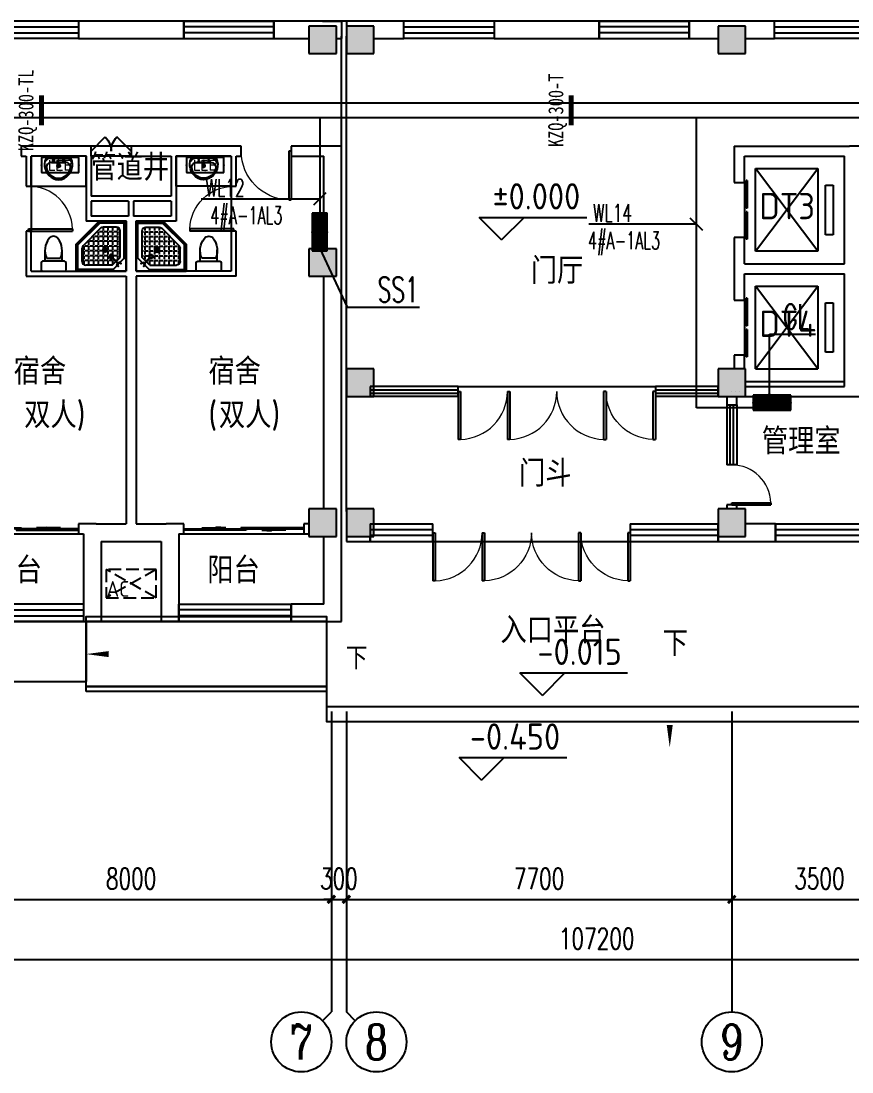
# Model space of a CAD drawing. Extents: x 1725663 to 4653551, y -550461 to 248782.
# Drawn here: x 2102350 to 2118950, y -116788 to -95788 of the extents above; entities that cross this region are included whole.
import ezdxf
from ezdxf.enums import TextEntityAlignment as Align

# ---------------------------------------------------------------- set-up
doc = ezdxf.new("R2010")
doc.units = 0
doc.header["$LTSCALE"] = 1000
doc.linetypes.add('DASH', pattern=[0.35, 0.25, -0.1])
for name, color, linetype in [('0-底图', 7, 'Continuous'), ('A-ANNO-IDEN', 3, 'Continuous'), ('A-ANNO-IDEN-LEVL', 3, 'Continuous'), ('A-ANNO-TXT', 7, 'Continuous'), ('AXIS', 3, 'Continuous'), ('AXIS_TEXT', 7, 'Continuous'), ('CABLETRAY', 4, 'Continuous'), ('CLAYER', 7, 'Continuous'), ('COLUMN', 255, 'Continuous'), ('DIM-照明', 3, 'Continuous'), ('DIM-箱柜', 7, 'Continuous'), ('DIM_SYMB', 3, 'Continuous'), ('DOOR_FIRE', 4, 'Continuous'), ('E2-楼梯、坡道', 52, 'Continuous'), ('EQUIP-箱柜', 3, 'Continuous'), ('EVTR', 2, 'Continuous'), ('fur', 253, 'Continuous'), ('GROUND', 2, 'Continuous'), ('PUB_HATCH', 8, 'Continuous'), ('PUB_TEXT', 7, 'Continuous'), ('TEL_TEXT', 7, 'Continuous'), ('WALL', 2, 'Continuous'), ('WINDOW', 4, 'Continuous'), ('WIRE-照明', 6, 'Continuous'), ('抗震支吊架', 2, 'Continuous'), ('洁具', 213, 'Continuous'), ('空调外机', 211, 'Continuous')]:
    doc.layers.add(name, color=color, linetype=linetype)
doc.styles.add('-黑体_T3', font='', dxfattribs={"width": 0.8})
doc.styles.add('_TCH_AXIS', font='COMPLEX', dxfattribs={"bigfont": 'GBCBIG'})
doc.styles.add('_TCH_DIM', font='SIMPLEX', dxfattribs={"width": 0.8, "height": 5, "bigfont": 'HZTXT'})
doc.styles.add('_TEL_DIM', font='SIMPLEX', dxfattribs={"width": 0.8, "height": 3.5, "bigfont": 'HZTXT'})
doc.styles.add('A_DIM_T3', font='SIMPLEX', dxfattribs={"width": 0.7, "bigfont": 'HZ'})
doc.styles.add('COMPLEX', font='COMPLEX')
doc.styles.add('kzcad', font='', dxfattribs={"width": 0.8})
doc.styles.get("Standard").update_dxf_attribs({"font": 'geniso.shx', "bigfont": 'hztxt.shx'})
doc.styles.get('-黑体_T3').set_extended_font_data('SimHei')
doc.styles.get('kzcad').set_extended_font_data('SimSun')
doc.dimstyles.new('_TCH_ARCH&&150', dxfattribs={"dimtxt": 420, "dimasz": 150, "dimexe": 375, "dimexo": 450, "dimgap": 202.5, "dimtad": 1, "dimdec": 0, "dimzin": 0, "dimdsep": 46, "dimtxsty": 'A_DIM_T3', "dimblk": 'ARCHTICK', "dimcen": 0.09, "dimclrt": 7, "dimazin": 2, "dimtfac": 1, "dimtdec": 0, "dimtix": 1, "dimtmove": 2, "dimatfit": 3, "dimfxl": 150, "dimtolj": 1, "dimtzin": 0, "dimarcsym": 0})

# ---------------------------------------------------------------- blocks, each defined once
blk = doc.blocks.new('*X490')
at = {"color": 0}
for p, q in [((-250, 33), (-83, 200)), ((-250, 68), (-118, 200)), ((-250, 104), (-154, 200)), ((-250, 139), (-189, 200)), ((-250, 174), (-224, 200)), ((-247, 0), (-47, 200)), ((-212, 0), (-12, 200)), ((-177, 0), (23, 200)), ((-141, 0), (59, 200)), ((-106, 0), (94, 200)), ((-71, 0), (129, 200)), ((-35, 0), (165, 200)), ((0, 0), (200, 200)), ((35, 0), (235, 200)), ((71, 0), (250, 179)), ((106, 0), (250, 144)), ((141, 0), (250, 109)), ((177, 0), (250, 73)), ((212, 0), (250, 38)), ((247, 0), (250, 3))]:
    blk.add_line(p, q, dxfattribs=at)
blk = doc.blocks.new('$equip$00002943')
for p, q in [((-0.75, 0.6), (-0.75, 0)), ((0.75, 0.6), (-0.75, 0.6)), ((0.75, 0), (0.75, 0.6)), ((-0.75, 0), (0.75, 0))]:
    blk.add_line(p, q)
for points, const_width in [([(-0.75, 0.3), (0.75, 0.3)], 0.6), ([(-0.75, 0.6), (-0.75, 0), (0.75, 0), (0.75, 0.6), (-0.75, 0.6), (-0.75, 0)], 0.02)]:
    blk.add_lwpolyline(points, dxfattribs=dict(const_width=const_width))
for p in [(0, 0.6), (-0.75, 0.3), (0, 0), (0.75, 0.3)]:
    blk.add_point(p)
at = {"xscale": 0.00300000000061118, "yscale": 0.00300000000061118, "zscale": 0.00300000000061118}
blk.add_blockref('*X490', (0, 0), dxfattribs=at)
at = {"color": 7, "style": '_TEL_DIM', "flags": 1}
for tag in ['A', 'REMARK']:
    blk.add_attdef(tag, text='', height=0.00002, dxfattribs=at).set_placement((0, 0), align=Align.MIDDLE_CENTER)
blk = doc.blocks.new('$equip$00002908')
for p, q in [((0.75, 0.6), (-0.75, 0.6)), ((-0.75, 0.6), (-0.75, 0)), ((0.75, 0), (0.75, 0.6)), ((-0.75, 0), (0.75, 0))]:
    blk.add_line(p, q)
at = {"const_width": 0.04}
blk.add_lwpolyline([(-0.75, 0.6), (-0.75, 0), (0.75, 0), (0.75, 0.6), (-0.75, 0.6), (-0.75, 0)], dxfattribs=at)
for p in [(0, 0.6), (-0.75, 0.3), (0, 0), (0.75, 0.3)]:
    blk.add_point(p)
at = {"color": 7, "style": '_TEL_DIM'}
blk.add_attdef('$TEXT$', text='', height=0.4, dxfattribs=at).set_placement((0, 0.3), align=Align.MIDDLE_CENTER)
at = {"color": 7, "style": '_TEL_DIM', "flags": 1}
for tag in ['A', 'REMARK']:
    blk.add_attdef(tag, text='', height=0.00002, dxfattribs=at).set_placement((0, 0), align=Align.MIDDLE_CENTER)
blk = doc.blocks.new('1F平面-CAD导入_dwg_Drawing4_t3_dwg_$plan$00001613-474159-1F-927810-1F')
at = {"layer": '洁具'}
for p, q in [((-30, 250), (-170, 250)), ((-200, 170), (-430, 170)), ((-260, -140), (-260, 140)), ((-200, -170), (-200, -220)), ((-170, -250), (-30, -250))]:
    blk.add_line(p, q, dxfattribs=at)
for points in [[(-200, 220), (-200, 170), (-200, -170), (-430, -170)], [(0, -220), (0, 220)]]:
    blk.add_lwpolyline(points, dxfattribs=at)
for centre, radius, start, end in [((-170, 220), 30, 90, 180), ((-30, 220), 30, 0, 90), ((-590, 0), 110, 123.4509, 236.5491), ((-413, -227), 398, 67.4505, 126.6381), ((-413, 227), 398, 233.3619, 292.5495), ((-170, -220), 30, 180, 270), ((-30, -220), 30, 270, 0)]:
    blk.add_arc(centre, radius, start, end, dxfattribs=at)
blk = doc.blocks.new('$lvtry$00000169')
at = {"color": 0}
for p, q in [((259, -36), (259, 0)), ((259, -36), (36, -259)), ((276, -120), (120, -276)), ((144, -151), (291, -298)), ((151, -144), (298, -291)), ((259, -24), (976, -24)), ((259, -36), (964, -36)), ((270, -213), (270, -143)), ((276, -120), (808, -120)), ((366, -213), (366, -143)), ((462, -213), (462, -143)), ((558, -213), (558, -143)), ((655, -213), (655, -143)), ((751, -213), (751, -143)), ((847, -213), (847, -143)), ((880, -192), (880, -460)), ((964, -36), (976, -24)), ((964, -36), (964, -525)), ((976, -24), (976, -530)), ((36, -259), (0, -259)), ((24, -259), (24, -976)), ((36, -259), (36, -964)), ((120, -276), (120, -808)), ((120, -309), (147, -309)), ((120, -405), (147, -405)), ((173, -309), (173, -239)), ((173, -309), (243, -309)), ((173, -405), (173, -335)), ((173, -405), (243, -405)), ((183, -213), (205, -213)), ((220, -213), (243, -213)), ((270, -213), (340, -213)), ((270, -263), (270, -239)), ((270, -405), (270, -335)), ((270, -405), (340, -405)), ((334, -309), (340, -309)), ((366, -213), (436, -213)), ((366, -309), (366, -239)), ((366, -309), (436, -309)), ((366, -405), (366, -335)), ((366, -405), (379, -405)), ((462, -213), (532, -213)), ((462, -309), (462, -239)), ((462, -309), (532, -309)), ((462, -405), (462, -335)), ((462, -405), (532, -405)), ((558, -213), (628, -213)), ((558, -309), (558, -239)), ((558, -309), (628, -309)), ((558, -405), (558, -335)), ((558, -405), (628, -405)), ((655, -213), (725, -213)), ((655, -309), (655, -239)), ((655, -309), (725, -309)), ((655, -405), (655, -335)), ((655, -405), (725, -405)), ((751, -213), (821, -213)), ((751, -309), (751, -239)), ((751, -309), (821, -309)), ((751, -405), (751, -335)), ((751, -405), (821, -405)), ((847, -213), (880, -213)), ((847, -309), (847, -239)), ((847, -309), (880, -309)), ((847, -405), (847, -335)), ((847, -405), (880, -405)), ((120, -501), (147, -501)), ((120, -598), (147, -598)), ((173, -501), (173, -431)), ((173, -501), (243, -501)), ((173, -598), (173, -528)), ((173, -598), (243, -598)), ((173, -694), (173, -624)), ((270, -501), (270, -431)), ((270, -501), (340, -501)), ((270, -598), (270, -528)), ((270, -598), (340, -598)), ((270, -694), (270, -624)), ((366, -501), (366, -431)), ((366, -501), (436, -501)), ((366, -598), (366, -528)), ((366, -598), (436, -598)), ((366, -694), (366, -624)), ((462, -501), (462, -431)), ((462, -501), (532, -501)), ((462, -598), (462, -528)), ((462, -598), (532, -598)), ((462, -694), (462, -624)), ((859, -511), (511, -859)), ((964, -525), (525, -964)), ((976, -530), (530, -976)), ((558, -501), (558, -431)), ((558, -501), (628, -501)), ((558, -598), (558, -528)), ((558, -598), (628, -598)), ((558, -694), (558, -624)), ((655, -501), (655, -431)), ((655, -501), (725, -501)), ((655, -598), (655, -528)), ((655, -598), (725, -598)), ((655, -694), (655, -624)), ((751, -501), (751, -431)), ((751, -501), (821, -501)), ((751, -598), (751, -528)), ((751, -598), (773, -598)), ((847, -501), (847, -431)), ((847, -501), (867, -501)), ((964, -525), (976, -530)), ((120, -694), (147, -694)), ((120, -790), (147, -790)), ((173, -694), (243, -694)), ((173, -790), (173, -720)), ((173, -790), (243, -790)), ((173, -878), (173, -816)), ((270, -694), (340, -694)), ((270, -790), (270, -720)), ((270, -790), (340, -790)), ((270, -880), (270, -816)), ((366, -694), (436, -694)), ((366, -790), (366, -720)), ((366, -790), (436, -790)), ((366, -880), (366, -816)), ((462, -694), (532, -694)), ((462, -790), (462, -720)), ((462, -790), (532, -790)), ((462, -880), (462, -816)), ((558, -694), (628, -694)), ((558, -790), (558, -720)), ((558, -790), (580, -790)), ((655, -694), (676, -694)), ((36, -964), (24, -976)), ((24, -976), (530, -976)), ((36, -964), (525, -964)), ((192, -880), (460, -880)), ((525, -964), (530, -976))]:
    blk.add_line(p, q, dxfattribs=at)
blk.add_lwpolyline([(0, 0), (0, -1000), (540, -1000), (1000, -540), (1000, 0)], close=True)
for points in [[(0, 0), (0, -1000)], [(0, 0), (1000, 0)], [(1000, 0), (1000, -540)], [(136, -190), (148, -178), (132, -162), (121, -174)], [(190, -136), (178, -148), (162, -132), (174, -121)], [(1000, -540), (540, -1000)], [(0, -1000), (540, -1000)]]:
    blk.add_lwpolyline(points, close=True, dxfattribs=at)
for radius in [43.8, 31.1]:
    blk.add_circle((416, -428), radius, dxfattribs=at)
for centre, radius, start, end in [((808, -192), 72, 0, 90), ((296, -296), 40.6, 142.583, 128.4197), ((296, -296), 28.6, 145.828, 125.6599), ((808, -460), 72, 315, 0), ((192, -808), 72, 180, 270), ((460, -808), 72, 270, 315)]:
    blk.add_arc(centre, radius, start, end, dxfattribs=at)
for p in [(103, -156, 0), (156, -102, 0), (416, -428, 0)]:
    blk.add_point(p, dxfattribs=at)
blk = doc.blocks.new('$lvtry$00000178')
at = {"color": 0}
for p, q in [((-238, 0), (238, 0)), ((-214, -36), (-272, -91)), ((-180, -23), (180, -23)), ((-142, -105), (140, -105)), ((140, -105), (-142, -105)), ((216, -37), (268, -91))]:
    blk.add_line(p, q, dxfattribs=at)
blk.add_lwpolyline([(-104, -430, 0.224698), (110, -425, 0.348046), (269, -79), (239, 0), (-241, 0), (-271, -79, 0.356844)], format="xyb", close=True, dxfattribs=at)
for centre, radius in [((-100, -65), 16.3), ((1, -172), 31.6), ((100, -65), 16.3)]:
    blk.add_circle(centre, radius, dxfattribs=at)
at = {"color": 0, "lineweight": 13}
blk.add_circle((1, -172), 23, dxfattribs=at)
at = {"color": 0}
for centre, radius, start, end in [((-142, -205), 100, 90, 190.5602), ((-180, -73), 50, 90, 133.181), ((140, -205), 100, 349.4398, 90), ((180, -73), 50, 44.5607, 90), ((-1, -179), 243, 190.5602, 349.4398)]:
    blk.add_arc(centre, radius, start, end, dxfattribs=at)
for p in [(0, -65), (1, -172)]:
    blk.add_point(p, dxfattribs=at)
blk = doc.blocks.new('A$C70365C93')
at = {"layer": '洁具'}
blk.add_lwpolyline([(-1900, 2300), (-1900, 1700), (-800, 1700), (-800, 2300)], close=True, dxfattribs=at)
blk.add_blockref('$lvtry$00000178', (-1350, 2280), dxfattribs=at)
at = {"layer": '洁具', "rotation": 180}
blk.add_blockref('$lvtry$00000169', (0, 0), dxfattribs=at)
at = {"layer": '洁具', "extrusion": (0, 0, -1), "xscale": -1, "zscale": -1, "rotation": 90}
blk.add_blockref('1F平面-CAD导入_dwg_Drawing4_t3_dwg_$plan$00001613-474159-1F-927810-1F', (1450, 0), dxfattribs=at)
blk = doc.blocks.new('A$Cf5a72a1b')
at = {"layer": '空调外机', "linetype": 'DASH'}
for p, q in [((1000, 563), (0, 0)), ((1000, 0), (0, 563))]:
    blk.add_line(p, q, dxfattribs=at)
blk.add_lwpolyline([(1000, 563), (0, 563), (0, 0), (1000, 0)], close=True, dxfattribs=at)
at = {"layer": 'PUB_TEXT'}
blk.add_text('AC', height=315, dxfattribs=at).set_placement((5, 18))
blk = doc.blocks.new('_ArchTick')
at = {"color": 0, "linetype": 'ByBlock', "const_width": 0.4}
blk.add_lwpolyline([(-0.5, -0.5), (0.5, 0.5)], dxfattribs=at)
blk = doc.blocks.new('*D726')
at = {"layer": 'AXIS', "color": 0, "lineweight": -2, "transparency": 16777216}
for p, q in [((1497007, -28905), (1497007, -33780)), ((1604207, -28905), (1604207, -33780)), ((1497007, -33405), (1604207, -33405))]:
    blk.add_line(p, q, dxfattribs=at)
at = {"layer": 'Defpoints', "color": 0, "transparency": 16777216}
for p in [(1497007, -28455), (1604207, -28455), (1604207, -33405)]:
    blk.add_point(p, dxfattribs=at)
at = {"layer": 'AXIS', "color": 0, "lineweight": -2, "transparency": 16777216, "xscale": 150, "yscale": 150, "zscale": 150, "rotation": 180}
blk.add_blockref('_ArchTick', (1497007, -33405), dxfattribs=at)
at = {"layer": 'AXIS', "color": 0, "lineweight": -2, "transparency": 16777216, "xscale": 150, "yscale": 150, "zscale": 150}
blk.add_blockref('_ArchTick', (1604207, -33405), dxfattribs=at)
at = {"layer": 'AXIS', "color": 7, "transparency": 16777216, "insert": (1550607, -32992), "char_height": 420, "attachment_point": 5, "style": 'A_DIM_T3'}
blk.add_mtext('\\A1;107200', dxfattribs=at)
blk = doc.blocks.new('*D733')
at = {"layer": 'AXIS', "color": 0, "lineweight": -2, "transparency": 16777216}
for p, q in [((1537307, -28905), (1537307, -32580)), ((1545307, -28905), (1545307, -32580)), ((1537307, -32205), (1545307, -32205))]:
    blk.add_line(p, q, dxfattribs=at)
at = {"layer": 'Defpoints', "color": 0, "transparency": 16777216}
for p in [(1537307, -28455), (1545307, -28455), (1545307, -32205)]:
    blk.add_point(p, dxfattribs=at)
at = {"layer": 'AXIS', "color": 0, "lineweight": -2, "transparency": 16777216, "xscale": 150, "yscale": 150, "zscale": 150, "rotation": 180}
blk.add_blockref('_ArchTick', (1537307, -32205), dxfattribs=at)
at = {"layer": 'AXIS', "color": 0, "lineweight": -2, "transparency": 16777216, "xscale": 150, "yscale": 150, "zscale": 150}
blk.add_blockref('_ArchTick', (1545307, -32205), dxfattribs=at)
at = {"layer": 'AXIS', "color": 7, "transparency": 16777216, "insert": (1541307, -31792), "char_height": 420, "attachment_point": 5, "style": 'A_DIM_T3'}
blk.add_mtext('\\A1;8000', dxfattribs=at)
blk = doc.blocks.new('*D734')
at = {"layer": 'AXIS', "color": 0, "lineweight": -2, "transparency": 16777216}
for p, q in [((1545307, -28905), (1545307, -32580)), ((1545607, -28905), (1545607, -32580)), ((1545307, -32205), (1545157, -32205)), ((1545307, -32205), (1545607, -32205)), ((1545607, -32205), (1545757, -32205))]:
    blk.add_line(p, q, dxfattribs=at)
at = {"layer": 'Defpoints', "color": 0, "transparency": 16777216}
for p in [(1545307, -28455), (1545607, -28455), (1545607, -32205)]:
    blk.add_point(p, dxfattribs=at)
at = {"layer": 'AXIS', "color": 0, "lineweight": -2, "transparency": 16777216, "xscale": 150, "yscale": 150, "zscale": 150}
blk.add_blockref('_ArchTick', (1545307, -32205), dxfattribs=at)
at = {"layer": 'AXIS', "color": 0, "lineweight": -2, "transparency": 16777216, "xscale": 150, "yscale": 150, "zscale": 150, "rotation": 180}
blk.add_blockref('_ArchTick', (1545607, -32205), dxfattribs=at)
at = {"layer": 'AXIS', "color": 7, "transparency": 16777216, "insert": (1545457, -31792), "char_height": 420, "attachment_point": 5, "style": 'A_DIM_T3'}
blk.add_mtext('\\A1;300', dxfattribs=at)
blk = doc.blocks.new('*D735')
at = {"layer": 'AXIS', "color": 0, "lineweight": -2, "transparency": 16777216}
for p, q in [((1545607, -28905), (1545607, -32580)), ((1553307, -28905), (1553307, -32580)), ((1545607, -32205), (1553307, -32205))]:
    blk.add_line(p, q, dxfattribs=at)
at = {"layer": 'Defpoints', "color": 0, "transparency": 16777216}
for p in [(1545607, -28455), (1553307, -28455), (1553307, -32205)]:
    blk.add_point(p, dxfattribs=at)
at = {"layer": 'AXIS', "color": 0, "lineweight": -2, "transparency": 16777216, "xscale": 150, "yscale": 150, "zscale": 150, "rotation": 180}
blk.add_blockref('_ArchTick', (1545607, -32205), dxfattribs=at)
at = {"layer": 'AXIS', "color": 0, "lineweight": -2, "transparency": 16777216, "xscale": 150, "yscale": 150, "zscale": 150}
blk.add_blockref('_ArchTick', (1553307, -32205), dxfattribs=at)
at = {"layer": 'AXIS', "color": 7, "transparency": 16777216, "insert": (1549457, -31792), "char_height": 420, "attachment_point": 5, "style": 'A_DIM_T3'}
blk.add_mtext('\\A1;7700', dxfattribs=at)
blk = doc.blocks.new('*D736')
at = {"layer": 'AXIS', "color": 0, "lineweight": -2, "transparency": 16777216}
for p, q in [((1553307, -28905), (1553307, -32580)), ((1556807, -28905), (1556807, -32580)), ((1553307, -32205), (1556807, -32205))]:
    blk.add_line(p, q, dxfattribs=at)
at = {"layer": 'Defpoints', "color": 0, "transparency": 16777216}
for p in [(1553307, -28455), (1556807, -28455), (1556807, -32205)]:
    blk.add_point(p, dxfattribs=at)
at = {"layer": 'AXIS', "color": 0, "lineweight": -2, "transparency": 16777216, "xscale": 150, "yscale": 150, "zscale": 150, "rotation": 180}
blk.add_blockref('_ArchTick', (1553307, -32205), dxfattribs=at)
at = {"layer": 'AXIS', "color": 0, "lineweight": -2, "transparency": 16777216, "xscale": 150, "yscale": 150, "zscale": 150}
blk.add_blockref('_ArchTick', (1556807, -32205), dxfattribs=at)
at = {"layer": 'AXIS', "color": 7, "transparency": 16777216, "insert": (1555057, -31792), "char_height": 420, "attachment_point": 5, "style": 'A_DIM_T3'}
blk.add_mtext('\\A1;3500', dxfattribs=at)
blk = doc.blocks.new('$WINLIB2D$00000001')
at = {"color": 0}
for points in [[(-0.5, 0.5), (-0.5, -0.5)], [(-0.5, 0.5), (0.5, 0.5)], [(0.5, -0.5), (0.5, 0.5)], [(0.5, 0.1667), (-0.5, 0.1667)], [(0.5, -0.1667), (-0.5, -0.1667)], [(-0.5, -0.5), (0.5, -0.5)]]:
    blk.add_lwpolyline(points, dxfattribs=at)
blk = doc.blocks.new('_AXISO')
blk.add_circle((0, 0), 0.5)
at = {"layer": 'AXIS_TEXT', "style": 'COMPLEX', "width": 1.041667}
blk.add_attdef('A', text='', height=0.56, dxfattribs=at).set_placement((-0.25, -0.28), (0.25, -0.28), align=Align.FIT)
blk = doc.blocks.new('$DORLIB2D$00000127')
at = {"color": 0}
for points in [[(-0.533, 0.795), (-0.533, 0.69)], [(-0.033, 0.795), (-0.533, 0.795)], [(-0.033, 0.795), (-0.033, 0.69)], [(0.533, 0.795), (0.033, 0.795)], [(0.033, 0.795), (0.033, 0.69)], [(0.533, 0.795), (0.533, 0.69)], [(-0.033, 0.69), (-0.533, 0.69)], [(0.533, 0.69), (0.033, 0.69)], [(0.5, 0.5), (-0.5, 0.5)]]:
    blk.add_lwpolyline(points, dxfattribs=at)
blk = doc.blocks.new('$DorLib2D$00000116')
at = {"color": 0}
for p, q in [((-0.5, 0), (-0.146, 0.354)), ((0.5, 0), (0.146, 0.354))]:
    blk.add_line(p, q, dxfattribs=at)
for centre, start, end in [((-0.5, 0), 0, 45), ((0.5, 0), 135, 180)]:
    blk.add_arc(centre, 0.5, start, end, dxfattribs=at)
blk = doc.blocks.new('$DorLib2D$00000001')
for p, q in [((0.45, 0.975), (0.5, 0.975)), ((0.45, 0), (0.45, 0.975)), ((0.5, 0), (0.5, 0.975)), ((0.5, 0), (0.45, 0))]:
    blk.add_line(p, q)
at = {"lineweight": 13}
blk.add_arc((0.475, 0), 0.975, 91.4693, 180, dxfattribs=at)
blk = doc.blocks.new('$DorLib2D$00000131')
at = {"color": 0, "linetype": 'Continuous'}
for p, q in [((0.15, 0.125), (0.2319, 0.1973)), ((0.2319, 0.1973), (0.2319, 0.125)), ((-0.5, 0.125), (-0.5, 0)), ((0.0192, 0.125), (-0.5, 0.125)), ((0.0192, 0), (0.0192, 0.125)), ((0.35, 0.125), (0.15, 0.125)), ((-0.5, 0), (0.0192, 0)), ((-0.024, 0), (0.5, 0)), ((-0.024, -0.125), (-0.024, 0)), ((0.5, 0), (0.5, -0.125)), ((-0.35, -0.125), (-0.15, -0.125)), ((-0.2319, -0.1973), (-0.2319, -0.125)), ((-0.15, -0.125), (-0.2319, -0.1973)), ((0.5, -0.125), (-0.024, -0.125))]:
    blk.add_line(p, q, dxfattribs=at)
blk = doc.blocks.new('$DorLib2D$00000002')
for p, q in [((-0.5, 0), (-0.5, 0.4875)), ((-0.475, 0.4875), (-0.5, 0.4875)), ((-0.475, 0), (-0.475, 0.4875)), ((0.475, 0), (0.475, 0.4875)), ((0.475, 0.4875), (0.5, 0.4875)), ((0.5, 0), (0.5, 0.4875)), ((-0.5, 0), (-0.475, 0)), ((0.5, 0), (0.475, 0))]:
    blk.add_line(p, q)
at = {"lineweight": 13}
for centre, start, end in [((-0.4875, 0), 0, 88.53072), ((0.4875, 0), 91.46928, 180)]:
    blk.add_arc(centre, 0.4875, start, end, dxfattribs=at)
blk = doc.blocks.new('ghj')
at = {"layer": 'PUB_HATCH'}
for points in [[(1545407, -14754.7), (1544857, -14754.7), (1544857, -15304.7), (1545407, -15304.7)], [(1546157, -14754.7), (1545607, -14754.7), (1545607, -15304.7), (1546157, -15304.7)], [(1553582, -14754.7), (1553032, -14754.7), (1553032, -15304.7), (1553582, -15304.7)], [(1545407, -19204.7), (1544857, -19204.7), (1544857, -19754.7), (1545407, -19754.7)], [(1546157, -21604.7), (1545607, -21604.7), (1545607, -22154.7), (1546157, -22154.7)], [(1553582, -21604.7), (1553032, -21604.7), (1553032, -22154.7), (1553582, -22154.7)], [(1545407, -24404.7), (1544857, -24404.7), (1544857, -24954.7), (1545407, -24954.7)], [(1546157, -24404.7), (1545607, -24404.7), (1545607, -24954.7), (1546157, -24954.7)], [(1553582, -24404.7), (1553032, -24404.7), (1553032, -24954.7), (1553582, -24954.7)]]:
    blk.add_hatch(color=256, dxfattribs=at).paths.add_polyline_path(points)
blk.add_line((1553557, -21854.7), (1555557, -21854.7))
at = {"layer": 'A-ANNO-IDEN'}
blk.add_lwpolyline([(1545440.5, -27304.7, 0, 0, 0), (1540407, -27304.7, 0, 120, 0), (1540857, -27304.7, 0, 0, 0)], format="xyseb", dxfattribs=at)
at = {"layer": 'A-ANNO-IDEN-LEVL'}
for p, q in [((1548709, -19028), (1548259, -18578)), ((1548259, -18578), (1550409.9, -18578)), ((1548709, -19028), (1549159, -18578)), ((1549521.8, -28128.7), (1549071.8, -27678.7)), ((1549071.8, -27678.7), (1551222.7, -27678.7)), ((1549521.8, -28128.7), (1549971.8, -27678.7)), ((1548308.7, -29822.6), (1547858.7, -29372.6)), ((1547858.7, -29372.6), (1550009.6, -29372.6)), ((1548308.7, -29822.6), (1548758.7, -29372.6))]:
    blk.add_line(p, q, dxfattribs=at)
at = {"layer": 'AXIS'}
for p, q in [((1545307, -28454.7), (1545307, -34454.7)), ((1545607, -28454.7), (1545607, -34454.7)), ((1553307, -28454.7), (1553307, -34454.7)), ((1545131.3, -34630.5), (1545307, -34454.7)), ((1545782.7, -34630.5), (1545607, -34454.7))]:
    blk.add_line(p, q, dxfattribs=at)
at = {"layer": 'COLUMN'}
for p, q in [((1545407, -14754.7), (1544857, -14754.7)), ((1544857, -14754.7), (1544857, -15304.7)), ((1545407, -15304.7), (1545407, -14754.7)), ((1546157, -14754.7), (1545607, -14754.7)), ((1545607, -14754.7), (1545607, -15304.7)), ((1546157, -15304.7), (1546157, -14754.7)), ((1553582, -14754.7), (1553032, -14754.7)), ((1553032, -14754.7), (1553032, -15304.7)), ((1553582, -15304.7), (1553582, -14754.7)), ((1544857, -15304.7), (1545407, -15304.7)), ((1545607, -15304.7), (1546157, -15304.7)), ((1553032, -15304.7), (1553582, -15304.7)), ((1545407, -19204.7), (1544857, -19204.7)), ((1544857, -19204.7), (1544857, -19754.7)), ((1545407, -19754.7), (1545407, -19204.7)), ((1544857, -19754.7), (1545407, -19754.7)), ((1546157, -21604.7), (1545607, -21604.7)), ((1545607, -21604.7), (1545607, -22154.7)), ((1546157, -22154.7), (1546157, -21604.7)), ((1553582, -21604.7), (1553032, -21604.7)), ((1553032, -21604.7), (1553032, -22154.7)), ((1553582, -22154.7), (1553582, -21604.7)), ((1545607, -22154.7), (1546157, -22154.7)), ((1553032, -22154.7), (1553582, -22154.7)), ((1545407, -24404.7), (1544857, -24404.7)), ((1544857, -24404.7), (1544857, -24954.7)), ((1545407, -24954.7), (1545407, -24404.7)), ((1546157, -24404.7), (1545607, -24404.7)), ((1545607, -24404.7), (1545607, -24954.7)), ((1546157, -24954.7), (1546157, -24404.7)), ((1553582, -24404.7), (1553032, -24404.7)), ((1553032, -24404.7), (1553032, -24954.7)), ((1553582, -24954.7), (1553582, -24404.7)), ((1544857, -24954.7), (1545407, -24954.7)), ((1545607, -24954.7), (1546157, -24954.7)), ((1553032, -24954.7), (1553582, -24954.7))]:
    blk.add_line(p, q, dxfattribs=at)
at = {"layer": 'DIM_SYMB'}
blk.add_lwpolyline([(1552066.7, -27504.1, 0, 0, 0), (1552066.7, -29168.6, 0, 120, 0), (1552066.7, -28718.6, 0, 0, 0)], format="xyseb", dxfattribs=at)
at = {"layer": 'DOOR_FIRE'}
for p, q in [((1541307, -17154.7), (1540507, -17154.7)), ((1541307, -17354.7), (1540507, -17354.7))]:
    blk.add_line(p, q, dxfattribs=at)
at = {"layer": 'E2-楼梯、坡道'}
for points in [[(1540407, -26654.7), (1540407, -26554.7), (1545207, -26554.7), (1545207, -26654.7)], [(1545207, -27954.7), (1540407, -27954.7), (1540407, -26654.7), (1545207, -26654.7)], [(1540407, -28054.7), (1540407, -27954.7), (1545207, -27954.7), (1545207, -28054.7)]]:
    blk.add_lwpolyline(points, close=True, dxfattribs=at)
for points in [[(1545207, -28354.7), (1545207, -28654.7), (1556807, -28654.7), (1556807, -28054.7)], [(1545207, -28054.7), (1545207, -28354.7), (1556807, -28354.7), (1556807, -28054.7)]]:
    blk.add_lwpolyline(points, dxfattribs=at)
at = {"layer": 'EVTR'}
for p, q in [((1553782, -19254.7), (1555022, -17604.7)), ((1555022, -19254.7), (1553782, -17604.7)), ((1553782, -17604.7), (1555022, -17604.7)), ((1553782, -19254.7), (1553782, -17604.7)), ((1555022, -17604.7), (1555022, -19254.7)), ((1555177, -17934.7), (1555332, -17934.7)), ((1555177, -18924.7), (1555177, -17934.7)), ((1555332, -17934.7), (1555332, -18924.7)), ((1555332, -18924.7), (1555177, -18924.7)), ((1555022, -19254.7), (1553782, -19254.7)), ((1553782, -21604.7), (1555022, -19954.7)), ((1555022, -21604.7), (1553782, -19954.7)), ((1553782, -19954.7), (1555022, -19954.7)), ((1553782, -21604.7), (1553782, -19954.7)), ((1555022, -19954.7), (1555022, -21604.7)), ((1555177, -20284.7), (1555332, -20284.7)), ((1555177, -21274.7), (1555177, -20284.7)), ((1555332, -20284.7), (1555332, -21274.7)), ((1555332, -21274.7), (1555177, -21274.7)), ((1553782, -21604.7), (1555022, -21604.7))]:
    blk.add_line(p, q, dxfattribs=at)
at = {"layer": 'fur'}
for p, q in [((1545507, -17154.7), (1545507, -14954.7)), ((1545607, -24454.7), (1545607, -14954.7))]:
    blk.add_line(p, q, dxfattribs=at)
at = {"layer": 'GROUND'}
for p, q in [((1497007, -26654.7), (1540407, -26654.7)), ((1540407, -26654.7), (1540407, -27854.7)), ((1495807, -27854.7), (1540407, -27854.7))]:
    blk.add_line(p, q, dxfattribs=at)
blk.add_lwpolyline([(1589057, -14654.7), (1515507, -14654.7)], dxfattribs=at)
at = {"layer": 'WALL'}
for p, q in [((1542357, -14654.7), (1540257, -14654.7)), ((1540257, -14654.7), (1540257, -15004.7)), ((1542357, -15004.7), (1542357, -14654.7)), ((1545132, -14654.7), (1544157, -14654.7)), ((1544157, -14654.7), (1544157, -15004.7)), ((1545132, -14654.7), (1545507, -14654.7)), ((1545507, -14654.7), (1545507, -15004.7)), ((1546757, -14654.7), (1545607, -14654.7)), ((1545607, -14654.7), (1545607, -14754.7)), ((1546757, -15004.7), (1546757, -14654.7)), ((1550657, -14654.7), (1548557, -14654.7)), ((1548557, -14654.7), (1548557, -15004.7)), ((1550657, -15004.7), (1550657, -14654.7)), ((1553307, -14654.7), (1552457, -14654.7)), ((1552457, -14654.7), (1552457, -15004.7)), ((1554157, -14654.7), (1553307, -14654.7)), ((1554157, -15004.7), (1554157, -14654.7)), ((1540257, -15004.7), (1542357, -15004.7)), ((1544157, -15004.7), (1544857, -15004.7)), ((1545407, -15004.7), (1545507, -15004.7)), ((1546157, -15004.7), (1546757, -15004.7)), ((1548557, -15004.7), (1550657, -15004.7)), ((1552457, -15004.7), (1553032, -15004.7)), ((1553582, -15004.7), (1554157, -15004.7)), ((1539207, -17154.7), (1539107, -17154.7)), ((1539107, -17154.7), (1539107, -17354.7)), ((1540407, -17154.7), (1539207, -17154.7)), ((1540507, -17154.7), (1540407, -17154.7)), ((1540507, -17354.7), (1540507, -17154.7)), ((1542207, -17154.7), (1541307, -17154.7)), ((1541307, -17154.7), (1541307, -17354.7)), ((1543407, -17154.7), (1542207, -17154.7)), ((1543507, -17154.7), (1543407, -17154.7)), ((1543507, -17354.7), (1543507, -17154.7)), ((1545507, -17154.7), (1544507, -17154.7)), ((1544507, -17154.7), (1544507, -17354.7)), ((1545507, -19479.7), (1545507, -17154.7)), ((1553357, -17154.7), (1553357, -17879.7)), ((1553357, -17154.7), (1555657, -17154.7)), ((1555857, -17154.7), (1555657, -17154.7)), ((1539107, -17354.7), (1539207, -17354.7)), ((1539207, -17354.7), (1539207, -17954.7)), ((1540407, -17354.7), (1539307, -17354.7)), ((1539307, -17954.7), (1539307, -17354.7)), ((1540407, -17354.7), (1540407, -18154.7)), ((1540507, -17354.7), (1540507, -18154.7)), ((1541307, -17354.7), (1542107, -17354.7)), ((1542107, -17354.7), (1542107, -18154.7)), ((1543307, -17354.7), (1542207, -17354.7)), ((1542207, -17354.7), (1542207, -18154.7)), ((1543307, -17354.7), (1543307, -17954.7)), ((1543407, -17954.7), (1543407, -17354.7)), ((1543407, -17354.7), (1543507, -17354.7)), ((1544507, -17354.7), (1545157, -17354.7)), ((1545157, -19204.7), (1545157, -17354.7)), ((1553557, -17879.7), (1553557, -17354.7)), ((1553557, -17354.7), (1555557, -17354.7)), ((1555557, -19504.7), (1555557, -17354.7)), ((1539207, -17954.7), (1539307, -17954.7)), ((1543307, -17954.7), (1543407, -17954.7)), ((1553357, -17879.7), (1553557, -17879.7)), ((1540407, -18154.7), (1540407, -18654.7)), ((1541307, -18154.7), (1540507, -18154.7)), ((1541257, -18254.7), (1540507, -18254.7)), ((1540507, -18254.7), (1540507, -18554.7)), ((1541257, -18254.7), (1541257, -18554.7)), ((1542107, -18154.7), (1541307, -18154.7)), ((1542107, -18254.7), (1541357, -18254.7)), ((1541357, -18254.7), (1541357, -18554.7)), ((1542107, -18254.7), (1542107, -18554.7)), ((1542207, -18154.7), (1542207, -18654.7)), ((1541207, -18654.7), (1540407, -18654.7)), ((1541257, -18554.7), (1540507, -18554.7)), ((1541207, -18654.7), (1541207, -19654.7)), ((1542107, -18554.7), (1541357, -18554.7)), ((1541407, -18654.7), (1541407, -19654.7)), ((1542207, -18654.7), (1541407, -18654.7)), ((1539307, -18854.7), (1539207, -18854.7)), ((1539207, -18854.7), (1539207, -19754.7)), ((1539307, -19654.7), (1539307, -18854.7)), ((1543407, -18854.7), (1543307, -18854.7)), ((1543307, -18854.7), (1543307, -19654.7)), ((1543407, -19754.7), (1543407, -18854.7)), ((1553557, -18979.7), (1553357, -18979.7)), ((1553357, -18979.7), (1553357, -19604.7)), ((1553557, -19504.7), (1553557, -18979.7)), ((1545507, -24854.7), (1545507, -19479.7)), ((1553557, -19504.7), (1555557, -19504.7)), ((1539307, -19654.7), (1541207, -19654.7)), ((1543307, -19654.7), (1541407, -19654.7)), ((1553357, -19604.7), (1553357, -20229.7)), ((1553557, -19704.7), (1555557, -19704.7)), ((1553557, -20229.7), (1553557, -19704.7)), ((1555557, -21954.7), (1555557, -19704.7)), ((1539207, -19754.7), (1541207, -19754.7)), ((1541207, -19754.7), (1541207, -24704.7)), ((1543407, -19754.7), (1541407, -19754.7)), ((1541407, -19754.7), (1541407, -24704.7)), ((1545157, -24404.7), (1545157, -19754.7)), ((1553357, -20229.7), (1553557, -20229.7)), ((1553557, -21329.7), (1553357, -21329.7)), ((1553357, -21329.7), (1553357, -21604.7)), ((1553557, -21604.7), (1553557, -21329.7)), ((1553582, -21954.7), (1555557, -21954.7)), ((1553207, -22154.7), (1553207, -22324.7)), ((1553307, -22054.7), (1553307, -22054.7)), ((1553382, -22054.7), (1553382, -22054.7)), ((1553407, -22324.7), (1553407, -22154.7)), ((1553457, -22054.7), (1553457, -22054.7)), ((1553582, -22154.7), (1555657, -22154.7)), ((1555657, -22154.7), (1556307, -22154.7)), ((1553207, -22324.7), (1553407, -22324.7)), ((1553407, -24324.7), (1553207, -24324.7)), ((1553207, -24324.7), (1553207, -24404.7)), ((1553407, -24404.7), (1553407, -24324.7)), ((1540607, -24704.7), (1540257, -24704.7)), ((1540257, -24704.7), (1540257, -24904.7)), ((1540607, -24704.7), (1541207, -24704.7)), ((1541407, -24704.7), (1542007, -24704.7)), ((1542357, -24704.7), (1542007, -24704.7)), ((1542357, -24904.7), (1542357, -24704.7)), ((1544857, -24704.7), (1544757, -24704.7)), ((1544757, -24704.7), (1544757, -24904.7)), ((1554182, -24704.7), (1553582, -24704.7)), ((1554182, -25054.7), (1554182, -24704.7)), ((1540257, -24904.7), (1540357, -24904.7)), ((1540357, -24904.7), (1540357, -26304.7)), ((1542257, -24904.7), (1542357, -24904.7)), ((1542257, -24904.7), (1542257, -26304.7)), ((1544757, -24904.7), (1544857, -24904.7)), ((1545157, -26304.7), (1545157, -24954.7)), ((1545507, -26654.7), (1545507, -24854.7)), ((1545607, -24954.7), (1545607, -25054.7)), ((1546082, -25054.7), (1546082, -24954.7)), ((1553032, -24954.7), (1553032, -25054.7)), ((1540707, -25054.7), (1541307, -25054.7)), ((1540707, -25054.7), (1540707, -26654.7)), ((1541307, -25054.7), (1541907, -25054.7)), ((1541907, -25054.7), (1541907, -26654.7)), ((1545607, -25054.7), (1546082, -25054.7)), ((1553032, -25054.7), (1553307, -25054.7)), ((1553307, -25054.7), (1554182, -25054.7)), ((1540357, -26304.7), (1540357, -26654.7)), ((1542257, -26654.7), (1542257, -26304.7)), ((1545157, -26304.7), (1544507, -26304.7)), ((1544507, -26304.7), (1544507, -26654.7)), ((1540357, -26654.7), (1540707, -26654.7)), ((1541907, -26654.7), (1542257, -26654.7)), ((1544507, -26654.7), (1545507, -26654.7))]:
    blk.add_line(p, q, dxfattribs=at)
at = {"layer": 'WINDOW'}
for p, q in [((1539307, -17954.7), (1539307, -18854.7)), ((1543307, -17954.7), (1543307, -18854.7)), ((1547836.7, -21954.7), (1548822.6, -21954.7)), ((1548822.6, -21954.7), (1550794.2, -21954.7)), ((1550794.2, -21954.7), (1551780, -21954.7)), ((1537857, -24904.7), (1540257, -24904.7)), ((1542357, -24904.7), (1544757, -24904.7)), ((1547334, -25054.7), (1548319.8, -25054.7)), ((1548319.8, -25054.7), (1550291.4, -25054.7)), ((1550291.4, -25054.7), (1551277.2, -25054.7))]:
    blk.add_line(p, q, dxfattribs=at)
for name, p in [('A$C70365C93', (1541207, -19654.7)), ('A$Cf5a72a1b', (1540807.5, -26178.2))]:
    blk.add_blockref(name, p)
at = {"xscale": -1}
blk.add_blockref('A$C70365C93', (1541407, -19654.7), dxfattribs=at)
at = {"layer": 'AXIS'}
ref = blk.add_blockref('_AXISO', (1544707, -35054.7), dxfattribs=dict(at, xscale=1200, yscale=1200, zscale=1200))
ref.add_attrib('A', '7', dxfattribs={"layer": 'AXIS_TEXT', "height": 698.9, "style": '_TCH_AXIS'}).set_placement((1544474, -35404.2), (1544940, -35404.2), align=Align.FIT)
ref = blk.add_blockref('_AXISO', (1546207, -35054.7), dxfattribs=dict(at, xscale=1200, yscale=1200, zscale=1200))
ref.add_attrib('A', '8', dxfattribs={"layer": 'AXIS_TEXT', "height": 698.9, "style": '_TCH_AXIS'}).set_placement((1545974, -35404.2), (1546440, -35404.2), align=Align.FIT)
ref = blk.add_blockref('_AXISO', (1553307, -35054.7), dxfattribs=dict(at, xscale=1200, yscale=1200, zscale=1200))
ref.add_attrib('A', '9', dxfattribs={"layer": 'AXIS_TEXT', "height": 698.9, "style": '_TCH_AXIS'}).set_placement((1553074, -35404.2), (1553540, -35404.2), align=Align.FIT)
at = {"layer": 'DOOR_FIRE', "xscale": 800, "yscale": -800, "zscale": 200, "rotation": 179.9999999994664}
blk.add_blockref('$DorLib2D$00000116', (1540907, -17254.7), dxfattribs=at)
at = {"layer": 'WINDOW'}
for name, p, xscale, yscale, zscale in [('$WINLIB2D$00000001', (1539357, -14829.7), -1800, 350, -1800), ('$WINLIB2D$00000001', (1543257, -14829.7), 1800, 350, 1800), ('$WINLIB2D$00000001', (1547657, -14829.7), -1800, 350, -1800), ('$WINLIB2D$00000001', (1551557, -14829.7), 1800, 350, 1800), ('$WINLIB2D$00000001', (1555057, -14829.7), -1800, 350, -1800), ('$DorLib2D$00000001', (1544007, -17254.7), 1000, -1000, 1000), ('$WINLIB2D$00000001', (1546959.4, -22054.7), -1754.751773049186, -200, -1754.751773049186), ('$WINLIB2D$00000001', (1552406, -22054.7), -1251.985815603296, -200, -1251.985815603296), ('$DorLib2D$00000001', (1548329.7, -22054.7), -985.8156028368794, -985.8156028368794, -985.8156028368794), ('$DorLib2D$00000002', (1549808.4, -22054.7), -1971.631205673759, -1971.631205673759, -1971.631205673759), ('$DorLib2D$00000001', (1551287.1, -22054.7), 985.8156028368794, -985.8156028368794, 985.8156028368794), ('$DorLib2D$00000131', (1539057, -24804.7), -2400, -200, -2400), ('$DorLib2D$00000131', (1543557, -24804.7), 2400, -200, 2400), ('$WINLIB2D$00000001', (1546708, -24879.7), 1251.985815603296, 350, 1251.985815603296), ('$WINLIB2D$00000001', (1552154.6, -24879.7), 1754.751773049186, 350, 1754.751773049186), ('$WINLIB2D$00000001', (1555082, -24879.7), 1800, 350, 1800), ('$DorLib2D$00000001', (1547826.9, -24879.7), -985.8156028368794, -985.8156028368794, -985.8156028368794), ('$DorLib2D$00000002', (1549305.6, -24879.7), 1971.631205673759, -1971.631205673759, 1971.631205673759), ('$DorLib2D$00000001', (1550784.3, -24879.7), 985.8156028368794, -985.8156028368794, 985.8156028368794), ('$WINLIB2D$00000001', (1539232, -26479.7), -2249.999999993481, 350, -2249.999999993481), ('$WINLIB2D$00000001', (1543382, -26479.7), 2249.999999993481, 350, 2249.999999993481)]:
    blk.add_blockref(name, p, dxfattribs=dict(at, xscale=xscale, yscale=yscale, zscale=zscale))
for name, p, xscale, yscale, zscale, rotation in [('$DORLIB2D$00000127', (1553457, -18429.7), 1100, -200, 1100, 90), ('$DorLib2D$00000001', (1539257, -18404.7), 900, 900, 900, 269.9999999994664), ('$DorLib2D$00000001', (1543357, -18404.7), 900, -900, 900, 269.9999999994664), ('$DORLIB2D$00000127', (1553457, -20779.7), 1100, -200, 1100, 90), ('$WINLIB2D$00000001', (1553307, -22924.7), -1200, 200, -1200, 90), ('$DorLib2D$00000001', (1553307, -23924.7), -800, -800, -800, 90)]:
    blk.add_blockref(name, p, dxfattribs=dict(at, xscale=xscale, yscale=yscale, zscale=zscale, rotation=rotation))
at = {"layer": 'A-ANNO-TXT', "color": 7}
for s, p in [('%%P0.000', (1548527, -18420.5)), ('-0.015', (1549423.4, -27521.2)), ('-0.450', (1548074.2, -29215.1))]:
    blk.add_text(s, height=525, dxfattribs=at).set_placement(p)
at = {"layer": 'A-ANNO-TXT', "color": 7, "style": '-黑体_T3', "width": 0.8}
blk.add_text('下', height=394.3, dxfattribs=at).set_placement((1545598, -27567.2))
at = {"layer": 'CLAYER'}
blk.add_text('管道井', height=525, dxfattribs=at).set_placement((1540492.3, -17841.7))
at = {"layer": 'PUB_TEXT'}
for s, p in [('DT3', (1553858, -18615.8)), ('门厅', (1549290.4, -19906.4)), ('DT4', (1553858, -20965.8)), ('宿舍', (1538959.4, -21918.5)), ('宿舍', (1542849.4, -21918.5)), ('双人', (1539169.4, -22790.6)), (')', (1540219.4, -22790.6)), ('(', (1542849.4, -22790.6)), ('双人', (1543059.4, -22790.6)), (')', (1544109.4, -22790.6)), ('管理室', (1553905.8, -23315.3)), ('门斗', (1549055, -23958.5)), ('阳台', (1538474.8, -25892.8)), ('阳台', (1542828.1, -25892.8)), ('入口平台', (1548683.8, -27088.9))]:
    blk.add_text(s, height=525, dxfattribs=at).set_placement(p)
at = {"layer": 'PUB_TEXT', "color": 7, "style": '_TCH_DIM'}
blk.add_text('下', height=506.4, dxfattribs=at).set_placement((1551924.3, -27346.6))
at = {"layer": 'AXIS'}
for p1, p2, distance, picture, middle in [((1497007, -28454.7), (1604207, -28454.7), -4950, '*D726', (1550607, -32992.2)), ((1537307, -28454.7), (1545307, -28454.7), -3750, '*D733', (1541307, -31792.2)), ((1545307, -28454.7), (1545607, -28454.7), -3750, '*D734', (1545457, -31792.2)), ((1545607, -28454.7), (1553307, -28454.7), -3750, '*D735', (1549457, -31792.2)), ((1553307, -28454.7), (1556807, -28454.7), -3750, '*D736', (1555057, -31792.2))]:
    dim = blk.add_aligned_dim(p1=p1, p2=p2, distance=distance, dimstyle='_TCH_ARCH&&150', dxfattribs=at)
    dim.commit()
    dim.dimension.update_dxf_attribs({"geometry": picture, "text_midpoint": middle})

msp = doc.modelspace()

# ---------------------------------------------------------------- linework, layer by layer
at = {"layer": 'CABLETRAY'}
for p, q in [((2070405, -97423), (2156280, -97423)), ((2070405, -97423), (2148589, -97423)), ((2156280, -97723), (2070405, -97723)), ((2148589, -97723), (2070405, -97723))]:
    msp.add_line(p, q, dxfattribs=at)
at = {"layer": 'DIM-照明'}
for p, q in [((2108441, -99222), (2108193, -99470)), ((2108441, -99222), (2108193, -99470)), ((2115968, -99972), (2115720, -99724)), ((2115968, -99972), (2115720, -99724))]:
    msp.add_line(p, q, dxfattribs=at)
for points in [[(2106883, -99346), (2105951, -99346)], [(2106883, -99346), (2105951, -99346)], [(2108317, -99346), (2106883, -99346)], [(2108317, -99346), (2106883, -99346)], [(2114634, -99848), (2113691, -99848)], [(2114634, -99848), (2113691, -99848)], [(2115844, -99848), (2114634, -99848)], [(2115844, -99848), (2114634, -99848)]]:
    msp.add_lwpolyline(points, dxfattribs=at)
at = {"layer": 'DIM-箱柜'}
for p, q in [((2108317, -100332), (2108866, -101503)), ((2108866, -101503), (2110309, -101503)), ((2117300, -103265), (2117300, -102046)), ((2117300, -102046), (2118224, -102046)), ((2117300, -103265), (2117300, -102046)), ((2117300, -102046), (2118224, -102046))]:
    msp.add_line(p, q, dxfattribs=at)
at = {"layer": 'DIM-箱柜', "const_width": 40}
msp.add_lwpolyline([(2117300, -103285, 1), (2117300, -103245, 1)], format="xyb", close=True, dxfattribs=at)
msp.add_lwpolyline([(2117300, -103285, 1), (2117300, -103245, 1)], format="xyb", close=True, dxfattribs=at)
at = {"layer": 'WIRE-照明'}
for p, q in [((2108317, -97723), (2108317, -99629)), ((2115844, -103516), (2115844, -97723)), ((2116977, -103516), (2115844, -103516))]:
    msp.add_line(p, q, dxfattribs=at)
at = {"layer": '抗震支吊架', "color": 2, "const_width": 100}
for points in [[(2102758, -97873), (2102758, -97273)], [(2113343, -97873), (2113343, -97273)]]:
    msp.add_lwpolyline(points, dxfattribs=at)

# ---------------------------------------------------------------- block references
at = {"layer": '0-底图'}
msp.add_blockref('ghj', (563243, -81133), dxfattribs=at)
at = {"layer": 'EQUIP-箱柜', "xscale": 500, "yscale": 500, "zscale": 500}
for p in [(2103131, -98816), (2106028, -98816)]:
    msp.add_blockref('$equip$00002908', p, dxfattribs=at).add_auto_attribs({'$TEXT$': 'LEB'})
at = {"layer": 'EQUIP-箱柜', "xscale": 500, "yscale": 500, "zscale": 500, "rotation": 90}
msp.add_blockref('$equip$00002943', (2108467, -100004), dxfattribs=at)
at = {"layer": 'EQUIP-箱柜', "xscale": 500, "yscale": 500, "zscale": 500}
msp.add_blockref('$equip$00002943', (2117352, -103565), dxfattribs=at)

# ---------------------------------------------------------------- texts
at = {"layer": 'DIM-照明', "color": 7, "style": '_TEL_DIM', "width": 0.64}
for s, p in [('WL12', (2106039, -99296)), ('WL12', (2106039, -99296)), ('WL14', (2113778, -99798)), ('WL14', (2113778, -99798))]:
    msp.add_text(s, height=350, dxfattribs=at).set_placement(p)
at = {"layer": 'DIM-箱柜', "color": 7, "style": '_TEL_DIM', "width": 0.64}
for s, p in [('SS1', (2109474, -101403)), ('SS1', (2109474, -101403)), ('GL', (2117572, -101946)), ('GL', (2117572, -101946))]:
    msp.add_text(s, height=500, dxfattribs=at).set_placement(p)
at = {"layer": 'TEL_TEXT', "style": '_TEL_DIM', "width": 0.6}
for p in [(2106132, -99846), (2113677, -100348)]:
    msp.add_text('4#A-1AL3', height=350, dxfattribs=at).set_placement(p)
at = {"layer": '抗震支吊架', "color": 2, "style": 'kzcad', "width": 0.8}
for s, p in [('KZQ-300-TL', (2102598, -97573)), ('KZQ-300-T', (2113183, -97573))]:
    msp.add_text(s, height=300, rotation=89.8854, dxfattribs=at).set_placement(p, align=Align.CENTER)

doc.saveas('drawing.dxf')
